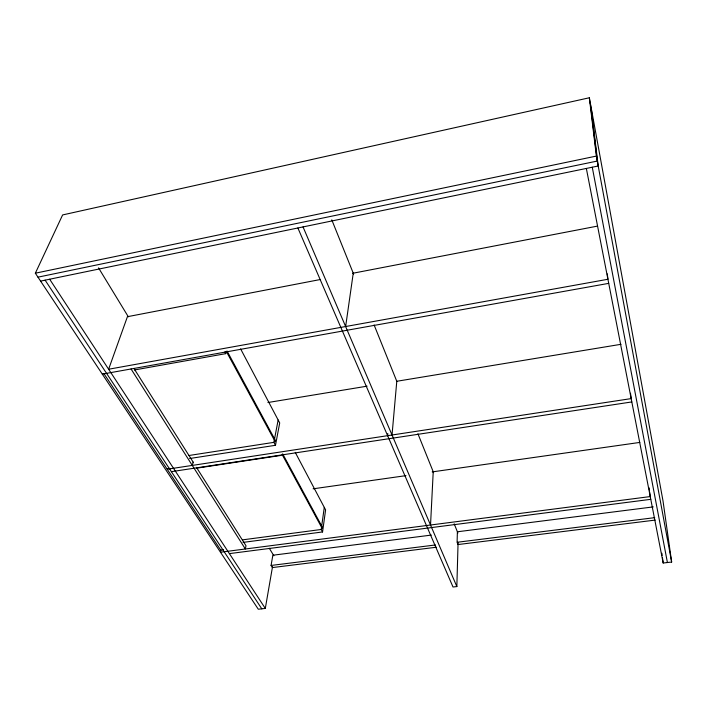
<?xml version="1.0" encoding="UTF-8"?>
<svg xmlns="http://www.w3.org/2000/svg" width="707" height="707" viewBox="0 0 707 707"><rect width="100%" height="100%" fill="white"/><g stroke="black" fill="none" stroke-linecap="round" stroke-linejoin="round"><path stroke-width="1.06" d="M297.877 227.981L453.01 587.004L456.846 586.563L458.065 542.808M457.394 531.779L457.093 542.278L458.021 544.549M430.528 525.018L433.223 471.763M392.032 435.008L396.786 381.276M387.622 435.68L387.825 433.524M243.04 542.393L322.56 531.956L325.6 509.88L295.252 452.392M322.56 531.956L321.217 529.481L324.283 507.387M345.643 326.528L353.253 273.176M436.44 547.227L272.381 567.571L271.064 565.45L272.849 555.225L431.358 535.084M586.342 168.434L663.184 563.011L671.65 562.047L663.033 501.051L589.346 97.769L62.614 214.937L35.35 273.202L258.302 609.231L265.302 608.435L272.522 566.749M189.609 458.525L275.483 445.295L279.707 422.945L240.601 348.869M275.483 445.295L273.883 442.352L278.151 420.002M220.946 550.055L220.478 552.211L650.246 496.57L649.671 492.205M134.436 369.982L225.71 353.659L226.249 351.538M192.286 465.409L193.135 462.104M35.35 273.202L596.372 156.079L589.346 97.769M37.975 277.162L597.291 161.055L590.23 102.603M40.582 281.094L598.21 165.986L591.114 107.411M320.13 279.557L127.419 316.701L108.622 369.231L607.932 279.265L607.295 273.865M352.607 273.3L597.282 226.143M102.312 374.118L608.727 283.357M267.918 402.522L367.092 386.172M396.512 381.32L621.02 344.3M188.902 455.511L273.883 442.352M169.883 468.37L166.923 468.821L103.849 373.517M170.095 468.697L167.135 469.139L220.699 550.081L223.456 549.728M169.53 468.874L631.165 398.607L630.494 393.233M171.377 471.666L631.819 401.938M197.094 468.114L280.988 455.423M313.095 488.82L405.977 475.634M432.198 471.905L639.808 442.423M242.607 539.848L321.217 529.481M229.395 553.616L650.785 499.328M457.597 531.752L653.277 506.892M271.064 565.45L435.485 544.964M457.411 542.234L654.717 517.657M458.313 544.514L655.195 520.096M45.115 280.158L261.802 608.833M49.667 279.221L265.302 608.435M131.051 368.966L245.347 548.994L245.992 545.733L196.449 467.354M133.941 368.444L193.506 462.687M98.547 267.891L128.338 316.816M269.287 548.252L273.874 555.782M224.764 351.927L225.71 353.659M227.08 351.061L275.465 440.532L275.235 441.76L226.249 351.326M282.667 453.85L322.463 527.44L322.295 528.659L282.075 454.398M303.038 226.912L456.846 586.563M331.786 219.859L353.624 274.104M374.109 324.964L396.901 381.568M417.917 433.762L433.585 472.656M454.186 523.825L457.897 533.034M592.263 167.214L667.417 562.525M596.372 156.079L671.65 562.047M661.867 553.219L662.159 555.393M662.45 557.567L663.184 563.011M649.097 487.83L649.388 490.022"/></g></svg>
